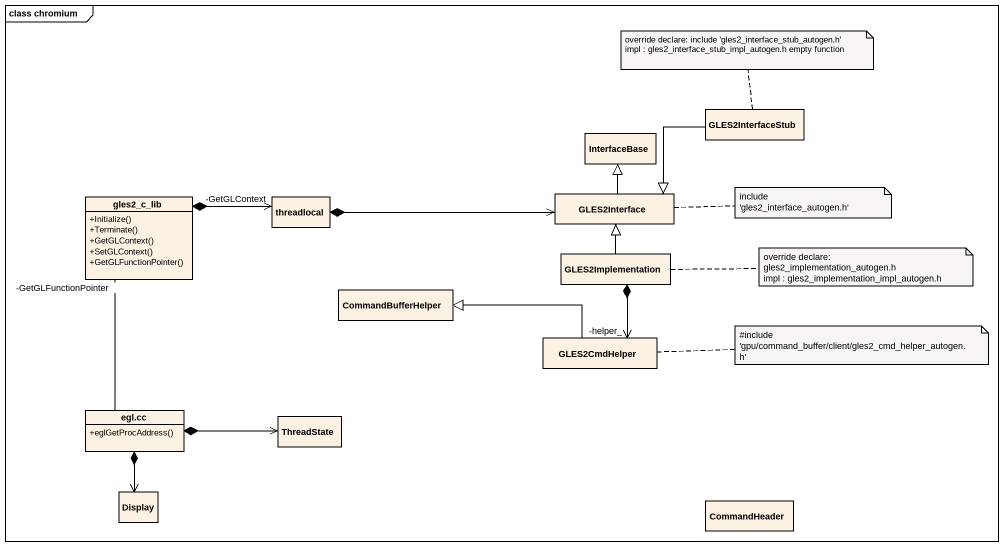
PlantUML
@startuml
mainframe class chromium
hide circle
hide empty members
skinparam classAttributeIconSize 0
class GLES2InterfaceStub
class InterfaceBase
class gles2_c_lib {
  +Initialize()
  +Terminate()
  +GetGLContext()
  +SetGLContext()
  +GetGLFunctionPointer()
}
class threadlocal
class GLES2Interface
class GLES2Implementation
class CommandBufferHelper
class GLES2CmdHelper
class "egl.cc" as egl_cc {
  +eglGetProcAddress()
}
class ThreadState
class Display
class CommandHeader
GLES2InterfaceStub --|> GLES2Interface
gles2_c_lib *-right-> "-GetGLContext" threadlocal
threadlocal *-right-> GLES2Interface
GLES2Interface -up-|> InterfaceBase
GLES2Implementation -up-|> GLES2Interface
GLES2Implementation *--> "-helper_" GLES2CmdHelper
GLES2CmdHelper -left-|> CommandBufferHelper
egl_cc -up- "-GetGLFunctionPointer" gles2_c_lib
egl_cc *-right-> ThreadState
egl_cc *--> Display
note top of GLES2InterfaceStub
  override declare: include 'gles2_interface_stub_autogen.h'
  impl : gles2_interface_stub_impl_autogen.h empty function
end note
note right of GLES2Interface : include 'gles2_interface_autogen.h'
note right of GLES2Implementation
  override declare: gles2_implementation_autogen.h
  impl : gles2_implementation_impl_autogen.h
end note
note right of GLES2CmdHelper : #include 'gpu/command_buffer/client/gles2_cmd_helper_autogen.h'
@enduml
